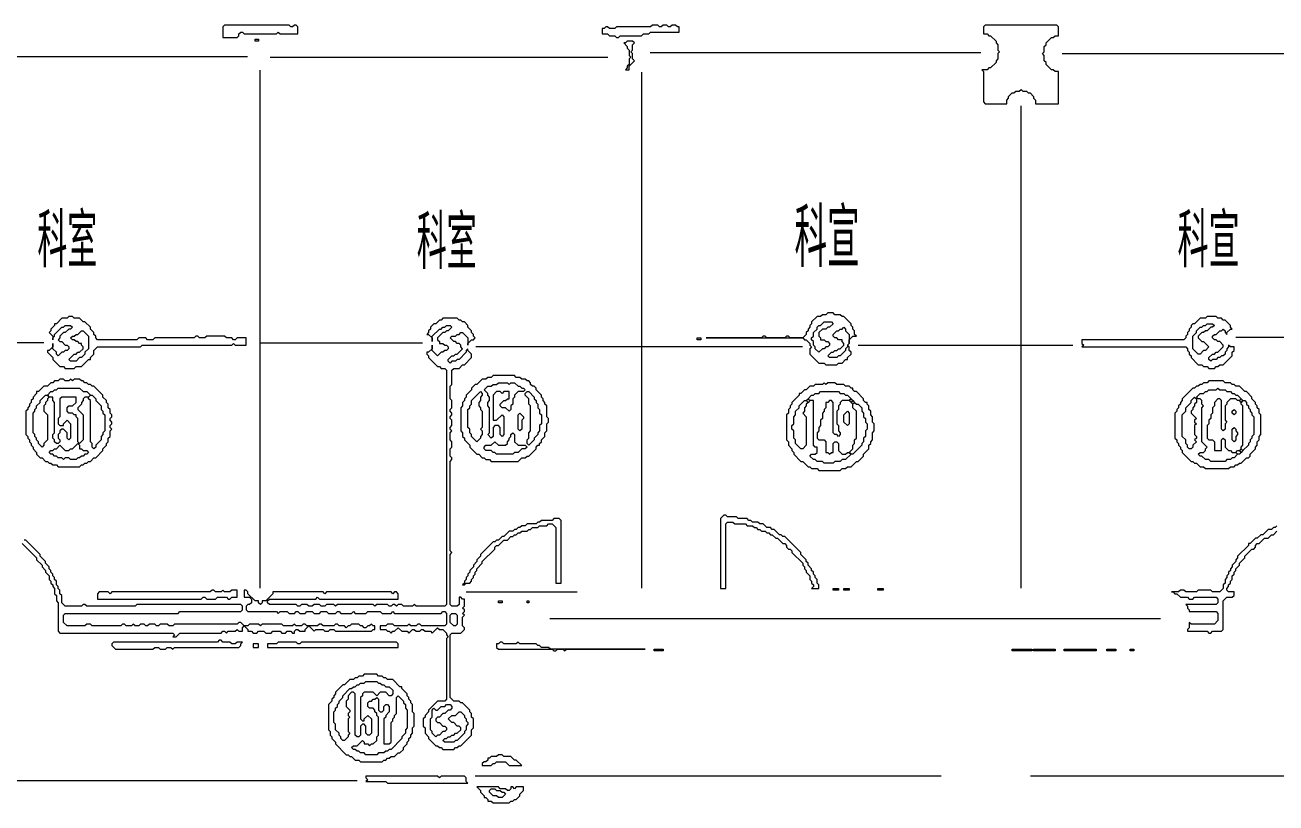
# Model space of a CAD drawing. Header units: millimetres. Extents: x 4 to 412, y 3 to 290.
# Drawn here: x 195.5 to 256.7, y 186.9 to 225 of the extents above; entities that cross this region are included whole.
import ezdxf

# ---------------------------------------------------------------- set-up
doc = ezdxf.new("R2010")
doc.units = ezdxf.units.MM
for name, color, linetype, lineweight in [('OCR_TEXT', 6, 'CONTINUOUS', 0), ('TRACE_CURVE', 6, 'CONTINUOUS', 0), ('TRACE_STRAIGHT', 5, 'CONTINUOUS', 0), ('TRACE_TEXT_SYMBOL', 6, 'CONTINUOUS', 0)]:
    doc.layers.add(name, color=color, linetype=linetype, lineweight=lineweight)
doc.styles.add('wqy-unicode', font='wqy-unicode')

msp = doc.modelspace()

# ---------------------------------------------------------------- linework, layer by layer
at = {"layer": 'TRACE_CURVE', "color": 6}
for points in [[(215.958, 210.616), (215.871, 210.529), (215.783, 210.529), (215.608, 210.354), (215.52, 210.354), (215.345, 210.178), (215.345, 210.091), (215.258, 210.003), (215.258, 209.916), (215.17, 209.828), (215.258, 209.828), (215.433, 209.653), (215.433, 209.478), (215.433, 209.74), (215.783, 210.091), (215.871, 210.091), (215.958, 210.178), (216.046, 210.178), (216.133, 210.266), (216.309, 210.266), (216.396, 210.178), (216.221, 210.003), (216.133, 210.003), (216.046, 209.916), (215.958, 209.916), (215.696, 209.653), (215.696, 209.565), (215.783, 209.478), (215.783, 209.39), (215.958, 209.39), (216.046, 209.303), (216.133, 209.303), (216.221, 209.215), (216.221, 209.127), (216.133, 209.04), (216.046, 209.04), (215.958, 208.952), (215.871, 208.952), (215.696, 208.777), (215.433, 209.04), (215.433, 209.303), (215.433, 209.127), (215.258, 208.952), (215.17, 208.952), (215.17, 208.865), (215.258, 208.777), (215.258, 208.69), (215.696, 208.252), (215.783, 208.252), (215.871, 208.164), (216.046, 208.164), (216.133, 208.077), (216.133, 196.604), (216.046, 196.517), (214.645, 196.517), (214.557, 196.604), (214.47, 196.517), (214.032, 196.517), (213.944, 196.604), (213.769, 196.604), (213.681, 196.517), (213.594, 196.604), (213.506, 196.604), (213.419, 196.517)], [(216.659, 209.828), (216.746, 209.828), (216.834, 209.916), (216.922, 209.916), (217.184, 209.653), (217.184, 209.303), (217.184, 209.39), (217.359, 209.565), (217.447, 209.565), (217.535, 209.653), (217.447, 209.74), (217.447, 209.828), (217.359, 209.916), (217.359, 210.003), (217.184, 210.178), (217.184, 210.266), (217.009, 210.441), (216.922, 210.441), (216.834, 210.529), (216.746, 210.529), (216.659, 210.616), (215.958, 210.616)], [(216.659, 196.517), (216.396, 196.517), (216.309, 196.604), (216.309, 199.056), (216.396, 199.144), (216.309, 199.232), (216.309, 203.61), (216.396, 203.698), (216.396, 203.785), (216.309, 203.873), (216.309, 204.223), (216.396, 204.311), (216.396, 204.574), (216.309, 204.661), (216.309, 205.011), (216.396, 205.099), (216.309, 205.187), (216.309, 205.274), (216.396, 205.362), (216.396, 205.624), (216.309, 205.712), (216.309, 205.8), (216.396, 205.887), (216.396, 205.975), (216.309, 206.062), (216.309, 206.15), (216.396, 206.238), (216.396, 206.588), (216.309, 206.675), (216.309, 207.288), (216.396, 207.376), (216.396, 208.077), (216.484, 208.164), (216.746, 208.164), (216.922, 208.339), (217.009, 208.339), (217.359, 208.69), (217.359, 208.865), (217.184, 209.04), (217.184, 209.127), (217.097, 209.04), (217.097, 208.952), (216.746, 208.602), (216.659, 208.602), (216.571, 208.514), (216.396, 208.514), (216.309, 208.427), (216.221, 208.514), (216.221, 208.602), (216.396, 208.777), (216.484, 208.777), (216.571, 208.865), (216.659, 208.865), (216.922, 209.127), (216.834, 209.215), (216.834, 209.303), (216.746, 209.39), (216.659, 209.39), (216.571, 209.478), (216.484, 209.478), (216.309, 209.653), (216.396, 209.74), (216.571, 209.74), (216.659, 209.828)], [(195.378, 199.582), (196.079, 198.881), (196.079, 198.794), (196.342, 198.531), (196.342, 198.443), (196.517, 198.268), (196.517, 198.181), (196.692, 198.006), (196.692, 197.83), (196.779, 197.743), (196.779, 197.655), (196.867, 197.568), (196.867, 197.48), (196.955, 197.393), (196.955, 197.13), (197.042, 197.042), (197.042, 196.779), (197.13, 196.692), (197.13, 195.291), (197.217, 195.203), (202.735, 195.203), (202.822, 195.116), (202.735, 195.028), (202.91, 195.028)], [(198.531, 196.517), (198.443, 196.604), (198.356, 196.604), (198.268, 196.517), (197.48, 196.517), (197.305, 196.692), (197.305, 197.042), (197.217, 197.13), (197.217, 197.305), (197.13, 197.393), (197.13, 197.48), (197.042, 197.568), (197.042, 197.743), (196.955, 197.83), (196.955, 197.918), (196.867, 198.006), (196.867, 198.093), (196.779, 198.181), (196.779, 198.268), (196.692, 198.356), (196.692, 198.443), (196.517, 198.619), (196.517, 198.706), (196.254, 198.969), (196.254, 199.056), (195.553, 199.757), (195.466, 199.757)], [(213.419, 196.517), (213.331, 196.517), (213.243, 196.604), (212.718, 196.604), (212.63, 196.517), (212.543, 196.604), (210.791, 196.604), (210.704, 196.517), (210.616, 196.604), (210.266, 196.604), (210.178, 196.517), (210.003, 196.517), (209.916, 196.604), (209.653, 196.604), (209.565, 196.517), (209.39, 196.517), (209.303, 196.604), (209.04, 196.604), (208.952, 196.517), (208.865, 196.517), (208.777, 196.604), (207.464, 196.604), (207.376, 196.692), (207.376, 196.779), (207.464, 196.867), (209.74, 196.867), (209.828, 196.955), (209.916, 196.867), (213.769, 196.867), (213.769, 197.13), (213.681, 197.217), (213.594, 197.217), (213.506, 197.13), (213.419, 197.217), (210.266, 197.217), (210.178, 197.13), (210.091, 197.217), (207.639, 197.217), (207.639, 197.13), (207.288, 196.779), (207.113, 196.779), (207.113, 196.692), (207.026, 196.604), (206.938, 196.692), (206.938, 196.779), (206.763, 196.779), (206.413, 197.13), (206.413, 197.217), (206.325, 197.305), (206.238, 197.305), (206.238, 196.955), (206.5, 196.955), (206.588, 196.867), (206.588, 196.692), (206.5, 196.604), (206.413, 196.604), (206.325, 196.517), (206.325, 196.342), (206.413, 196.254), (207.814, 196.254), (207.901, 196.166), (207.989, 196.254), (208.339, 196.254), (208.427, 196.166)], [(210.879, 195.553), (210.791, 195.641), (210.704, 195.641), (210.616, 195.553), (210.091, 195.553), (210.003, 195.641), (209.916, 195.641), (209.828, 195.553), (209.303, 195.553), (209.215, 195.641), (209.127, 195.641), (209.04, 195.553), (208.777, 195.553), (208.69, 195.641), (208.602, 195.553), (208.164, 195.553), (208.077, 195.641), (207.113, 195.641), (207.026, 195.553), (206.938, 195.641), (206.5, 195.641), (206.413, 195.553), (206.238, 195.553), (206.062, 195.729), (205.975, 195.729), (205.887, 195.641), (202.822, 195.641), (202.735, 195.553), (202.559, 195.553), (202.472, 195.641), (202.122, 195.641), (202.034, 195.553), (201.946, 195.553), (201.859, 195.641), (201.596, 195.641), (201.509, 195.553), (201.421, 195.553), (201.333, 195.641), (201.158, 195.641), (201.071, 195.553), (200.895, 195.553), (200.808, 195.641), (200.72, 195.553), (200.458, 195.553), (200.37, 195.641), (200.282, 195.641), (200.195, 195.553), (198.794, 195.553), (198.706, 195.641), (198.531, 195.641), (198.443, 195.553), (197.568, 195.553), (197.393, 195.729), (197.393, 196.079), (197.48, 196.166), (202.997, 196.166), (203.085, 196.254), (206.062, 196.254), (206.15, 196.342), (206.15, 196.517), (206.062, 196.604), (200.983, 196.604), (200.895, 196.517), (198.531, 196.517)], [(215.345, 195.291), (215.433, 195.203), (215.696, 195.466), (215.783, 195.378), (215.958, 195.378), (216.133, 195.203), (216.133, 195.116), (216.221, 195.028), (216.133, 194.94), (216.133, 191.963), (216.046, 191.875), (215.696, 191.875), (215.258, 191.437), (215.258, 191.35), (215.083, 191.175), (215.083, 191.087), (214.995, 191), (214.995, 190.649), (215.083, 190.562), (215.083, 190.299), (215.258, 190.124), (215.258, 190.036), (215.608, 189.686), (215.696, 189.686), (215.783, 189.598), (215.871, 189.598), (215.958, 189.511), (216.484, 189.511), (216.571, 189.598), (216.659, 189.598), (216.746, 189.686), (216.834, 189.686), (217.359, 190.211), (217.359, 190.474), (217.447, 190.562), (217.447, 191), (217.359, 191.087), (217.359, 191.262), (217.272, 191.35), (217.272, 191.437), (216.922, 191.788), (216.834, 191.788), (216.746, 191.875), (216.484, 191.875), (216.309, 192.05), (216.309, 195.116), (216.396, 195.203), (216.834, 195.203), (217.009, 195.378), (217.009, 195.466), (216.922, 195.553), (216.922, 195.991), (217.009, 196.079), (216.922, 196.166), (217.009, 196.254), (217.009, 196.342), (216.922, 196.429), (217.009, 196.517), (217.009, 196.867), (216.922, 196.867), (216.834, 196.955), (216.746, 196.955), (216.746, 196.604), (216.659, 196.517)], [(208.427, 196.166), (208.69, 196.166), (208.777, 196.254), (208.865, 196.254), (208.952, 196.166), (209.215, 196.166), (209.303, 196.254), (209.565, 196.254), (209.653, 196.166), (209.916, 196.166), (210.003, 196.254), (210.266, 196.254), (210.354, 196.166), (210.704, 196.166), (210.791, 196.254), (210.879, 196.254), (210.967, 196.166), (211.492, 196.166), (211.58, 196.254), (211.667, 196.166), (212.193, 196.166), (212.28, 196.254), (212.893, 196.254), (212.981, 196.166), (213.419, 196.166), (213.506, 196.254), (213.594, 196.166), (215.871, 196.166), (215.958, 196.254), (216.046, 196.254), (216.133, 196.166), (216.133, 195.641), (216.046, 195.553), (214.907, 195.553), (214.82, 195.641), (214.732, 195.641), (214.645, 195.553), (214.382, 195.553), (214.294, 195.641), (214.207, 195.553), (213.594, 195.553), (213.506, 195.641), (213.243, 195.641), (213.156, 195.553), (212.893, 195.553), (212.893, 195.378), (213.156, 195.378), (213.243, 195.291), (213.331, 195.291), (213.419, 195.203), (213.506, 195.291), (213.594, 195.291), (213.769, 195.466), (213.944, 195.291), (214.207, 195.291), (214.294, 195.203), (214.47, 195.378), (214.557, 195.378), (214.645, 195.291), (214.82, 195.291), (214.907, 195.378), (214.995, 195.378), (215.083, 195.291), (215.345, 195.291)], [(202.91, 195.028), (203.085, 195.203), (205.099, 195.203), (205.187, 195.291), (205.274, 195.291), (205.362, 195.203), (205.449, 195.291), (205.8, 195.291), (205.887, 195.378), (205.975, 195.291), (206.15, 195.291), (206.15, 195.466), (206.238, 195.553), (206.413, 195.378), (206.413, 195.291), (206.588, 195.291), (206.675, 195.203), (206.851, 195.203), (206.938, 195.291), (207.201, 195.291), (207.288, 195.203), (207.551, 195.203), (207.639, 195.291), (207.989, 195.291), (208.077, 195.203), (208.252, 195.203), (208.339, 195.291), (208.514, 195.291), (208.602, 195.203), (208.69, 195.203), (208.69, 195.291), (208.777, 195.378), (208.865, 195.378), (208.952, 195.291), (209.215, 195.291), (209.215, 195.378), (209.39, 195.553), (209.653, 195.291), (209.74, 195.378), (210.091, 195.378), (210.178, 195.291), (210.354, 195.291), (210.441, 195.378), (210.616, 195.378), (210.704, 195.291), (212.455, 195.291), (212.543, 195.378), (212.63, 195.378), (212.63, 195.553), (212.543, 195.553), (212.455, 195.641), (212.368, 195.553), (212.28, 195.553), (212.193, 195.466), (212.105, 195.466), (212.017, 195.553), (211.93, 195.553), (211.842, 195.641), (211.492, 195.641), (211.404, 195.553), (211.317, 195.553), (211.229, 195.466), (211.142, 195.553), (210.879, 195.553)]]:
    msp.add_lwpolyline(points, dxfattribs=at)
for points in [[(216.309, 196.079), (216.396, 196.166), (216.571, 196.166), (216.659, 196.079), (216.659, 195.641), (216.571, 195.553), (216.484, 195.553), (216.309, 195.729)], [(216.046, 191.613), (216.133, 191.7), (216.309, 191.7), (216.396, 191.613), (216.396, 191.525), (216.309, 191.437), (216.221, 191.437), (216.046, 191.262), (215.958, 191.262), (215.783, 191.087), (215.696, 191.087), (215.608, 191), (215.608, 190.912), (215.696, 190.824), (215.783, 190.824), (215.958, 190.649), (216.046, 190.649), (216.133, 190.562), (216.133, 190.474), (216.046, 190.387), (215.958, 190.387), (215.783, 190.211), (215.696, 190.211), (215.608, 190.124), (215.433, 190.299), (215.433, 190.387), (215.345, 190.474), (215.345, 191), (215.433, 191.087), (215.433, 191.437), (215.52, 191.525), (215.608, 191.437), (215.696, 191.437), (215.871, 191.613)], [(216.746, 191.35), (216.834, 191.35), (217.009, 191.175), (217.009, 191.087), (217.097, 191), (217.097, 190.912), (217.184, 190.824), (217.184, 190.737), (217.097, 190.649), (217.097, 190.474), (217.009, 190.387), (217.009, 190.299), (216.659, 189.949), (216.571, 189.949), (216.484, 189.861), (216.046, 189.861), (215.958, 189.949), (216.046, 190.036), (216.133, 190.036), (216.221, 190.124), (216.309, 190.124), (216.396, 190.211), (216.484, 190.211), (216.571, 190.299), (216.659, 190.299), (216.834, 190.474), (216.834, 190.562), (216.746, 190.649), (216.659, 190.649), (216.484, 190.824), (216.396, 190.824), (216.221, 191), (216.396, 191.175), (216.571, 191.175)]]:
    msp.add_lwpolyline(points, close=True, dxfattribs=at)
at = {"layer": 'TRACE_STRAIGHT', "color": 5}
for p, q in [((190.423, 223.435), (206.394, 223.435)), ((226.104, 223.625), (242.274, 223.625)), ((246.249, 223.577), (274.542, 223.577)), ((207.5, 223.4), (224.031, 223.4)), ((207.007, 222.773), (207.007, 197.398)), ((225.668, 222.674), (225.668, 197.396)), ((244.229, 221.014), (244.229, 197.396)), ((180.256, 209.439), (196.437, 209.439)), ((207.007, 209.41), (214.951, 209.41)), ((254.754, 209.692), (270.834, 209.669)), ((217.567, 209.24), (233.551, 209.24)), ((236.276, 209.303), (246.784, 209.303)), ((217.097, 197.217), (222.526, 197.217)), ((221.193, 195.917), (251.062, 195.917)), ((193.176, 187.982), (211.768, 187.982)), ((217.537, 188.218), (240.336, 188.218)), ((244.704, 188.207), (271.652, 188.207))]:
    msp.add_line(p, q, dxfattribs=at)
at = {"layer": 'TRACE_TEXT_SYMBOL', "color": 6}
for points in [[(205.274, 224.978), (205.187, 224.891), (205.187, 224.365), (205.887, 224.365), (205.975, 224.453), (205.975, 224.541), (206.062, 224.628), (206.15, 224.628), (206.238, 224.541), (207.814, 224.541), (207.901, 224.628), (207.989, 224.541), (208.865, 224.541), (208.865, 224.891), (208.777, 224.978), (208.69, 224.978), (208.602, 224.891), (208.514, 224.891), (208.427, 224.978)], [(226.204, 224.978), (226.117, 224.891), (224.453, 224.891), (224.365, 224.803), (224.103, 224.803), (224.015, 224.891), (223.928, 224.891), (223.84, 224.803), (223.752, 224.803), (223.752, 224.541), (224.015, 224.541), (224.103, 224.453), (224.365, 224.453), (224.453, 224.365), (224.541, 224.365), (224.628, 224.453), (225.679, 224.453), (225.767, 224.541), (226.029, 224.541), (226.117, 224.628), (227.518, 224.628), (227.518, 224.891), (227.431, 224.891), (227.343, 224.978), (227.168, 224.978), (227.08, 224.891), (226.993, 224.891), (226.905, 224.978), (226.73, 224.978), (226.642, 224.891), (226.555, 224.891), (226.467, 224.978)], [(242.493, 224.978), (242.406, 224.891), (242.406, 224.541), (242.581, 224.541), (242.668, 224.453), (242.756, 224.453), (243.019, 224.19), (243.019, 224.103), (243.106, 224.015), (243.106, 223.752), (243.194, 223.665), (243.106, 223.577), (243.106, 223.315), (243.019, 223.227), (243.019, 223.139), (242.756, 222.877), (242.668, 222.877), (242.581, 222.789), (242.318, 222.789), (242.406, 222.701), (242.406, 221.213), (242.493, 221.125), (243.544, 221.125), (243.544, 221.3), (243.632, 221.388), (243.632, 221.475), (243.807, 221.651), (243.894, 221.651), (243.982, 221.738), (244.157, 221.738), (244.245, 221.826), (244.332, 221.738), (244.507, 221.738), (244.595, 221.651), (244.683, 221.651), (244.858, 221.475), (244.858, 221.388), (244.945, 221.3), (244.945, 221.125), (246.084, 221.125), (246.084, 222.701), (245.909, 222.701), (245.821, 222.789), (245.734, 222.789), (245.471, 223.052), (245.471, 223.139), (245.383, 223.227), (245.383, 223.49), (245.296, 223.577), (245.383, 223.665), (245.383, 223.928), (245.471, 224.015), (245.471, 224.103), (245.734, 224.365), (245.821, 224.365), (245.909, 224.453), (246.084, 224.453), (246.084, 224.891), (245.996, 224.978)], [(206.763, 224.278), (206.938, 224.278), (206.938, 224.19), (206.763, 224.19)], [(224.978, 224.19), (224.891, 224.103), (224.803, 224.103), (224.978, 223.928), (224.978, 223.84), (225.066, 223.752), (225.066, 223.49), (225.154, 223.402), (225.066, 223.315), (225.066, 223.052), (224.978, 222.964), (224.978, 222.877), (224.891, 222.789), (225.066, 222.789), (225.066, 222.964), (225.329, 223.227), (225.241, 223.315), (225.241, 223.577), (225.154, 223.665), (225.241, 223.752), (225.241, 224.015), (225.329, 224.103), (225.241, 224.19)], [(234.787, 210.879), (234.699, 210.791), (234.524, 210.791), (234.436, 210.704), (234.261, 210.704), (233.999, 210.441), (233.999, 210.354), (233.911, 210.266), (233.911, 210.178), (233.823, 210.091), (233.823, 210.003), (233.736, 209.916), (233.736, 209.828), (233.561, 209.653), (232.948, 209.653), (232.86, 209.74), (232.773, 209.74), (232.685, 209.653), (231.809, 209.653), (231.722, 209.74), (231.634, 209.74), (231.546, 209.653), (228.832, 209.653), (233.561, 209.653), (233.648, 209.565), (233.736, 209.565), (233.911, 209.39), (233.911, 209.303), (233.999, 209.215), (233.911, 209.127), (233.911, 208.865), (234.349, 208.427), (234.612, 208.427), (234.699, 208.339), (235.225, 208.339), (235.312, 208.427), (235.487, 208.427), (235.662, 208.602), (235.75, 208.602), (235.75, 208.69), (235.925, 208.865), (235.925, 208.952), (235.838, 209.04), (235.838, 209.215), (235.75, 209.303), (235.838, 209.39), (235.838, 209.565), (236.013, 209.74), (236.188, 209.74), (236.1, 209.828), (236.1, 210.003), (236.013, 210.091), (236.013, 210.178), (235.925, 210.266), (235.925, 210.354), (235.575, 210.704), (235.487, 210.704), (235.4, 210.791), (235.137, 210.791), (235.049, 210.879)], [(198.268, 210.003), (198.356, 210.003), (198.619, 209.74), (198.619, 209.127), (198.443, 208.952), (198.443, 208.865), (198.268, 208.69), (198.181, 208.69), (198.006, 208.514), (197.743, 208.514), (197.655, 208.602), (197.918, 208.865), (198.006, 208.865), (198.093, 208.952), (198.181, 208.952), (198.356, 209.127), (198.356, 209.215), (198.268, 209.303), (198.268, 209.39), (198.181, 209.39), (198.093, 209.478), (198.006, 209.478), (197.918, 209.565), (197.83, 209.565), (197.743, 209.653), (197.83, 209.74), (197.918, 209.74), (198.006, 209.828), (198.093, 209.828)], [(234.612, 210.441), (234.962, 210.441), (235.049, 210.354), (234.874, 210.178), (234.787, 210.178), (234.699, 210.091), (234.524, 210.091), (234.349, 209.916), (234.349, 209.74), (234.436, 209.653), (234.436, 209.565), (234.612, 209.565), (234.699, 209.478), (234.787, 209.478), (234.874, 209.39), (234.874, 209.303), (234.787, 209.215), (234.699, 209.215), (234.612, 209.127), (234.524, 209.127), (234.349, 208.952), (234.174, 209.127), (234.174, 209.215), (234.086, 209.303), (234.086, 209.478), (233.999, 209.565), (233.999, 209.653), (234.086, 209.74), (234.086, 209.916), (234.261, 210.091), (234.261, 210.178), (234.349, 210.266), (234.436, 210.266)], [(235.487, 210.091), (235.575, 210.178), (235.662, 210.091), (235.662, 210.003), (235.838, 209.828), (235.838, 209.39), (235.75, 209.303), (235.75, 209.215), (235.662, 209.127), (235.662, 209.04), (235.4, 208.777), (235.312, 208.777), (235.225, 208.69), (234.874, 208.69), (234.787, 208.777), (234.962, 208.952), (235.049, 208.952), (235.137, 209.04), (235.225, 209.04), (235.312, 209.127), (235.4, 209.127), (235.575, 209.303), (235.575, 209.39), (235.487, 209.478), (235.487, 209.565), (235.312, 209.565), (235.225, 209.653), (235.137, 209.653), (235.049, 209.74), (235.049, 209.828), (235.225, 210.003), (235.312, 210.003), (235.4, 210.091)], [(253.265, 210.266), (253.353, 210.354), (253.615, 210.354), (253.703, 210.266), (253.615, 210.178), (253.528, 210.178), (253.353, 210.003), (253.265, 210.003), (253.177, 209.916), (253.09, 209.916), (252.915, 209.74), (252.915, 209.653), (253.09, 209.478), (253.177, 209.478), (253.44, 209.215), (253.265, 209.04), (253.177, 209.04), (253.002, 208.865), (252.915, 208.865), (252.652, 209.127), (252.652, 209.74), (252.827, 209.916), (252.827, 210.003), (253.002, 210.178), (253.09, 210.178), (253.177, 210.266)], [(228.394, 209.653), (228.569, 209.653), (228.569, 209.565), (228.394, 209.565)], [(217.797, 207.026), (217.885, 206.938), (217.885, 206.851), (217.797, 206.763), (217.797, 206.588), (217.71, 206.5), (217.71, 206.325), (217.797, 206.238), (217.797, 206.15), (217.885, 206.062), (217.885, 205.274), (217.797, 205.187), (217.885, 205.099), (217.885, 204.924), (217.797, 204.836), (217.797, 204.749), (217.622, 204.574), (217.359, 204.836), (217.359, 204.924), (217.272, 205.011), (217.272, 205.187), (217.184, 205.274), (217.184, 206.15), (217.272, 206.238), (217.272, 206.325), (217.359, 206.413), (217.359, 206.588)], [(218.585, 207.376), (218.673, 207.464), (219.111, 207.464), (219.199, 207.376), (219.286, 207.464), (219.461, 207.464), (219.636, 207.288), (219.724, 207.288), (219.812, 207.201), (219.899, 207.201), (219.987, 207.113), (219.899, 207.026), (219.636, 207.026), (219.461, 206.851), (219.461, 206.763), (219.374, 206.675), (219.374, 206.413), (219.286, 206.325), (219.286, 206.15), (219.199, 206.062), (219.023, 206.238), (218.848, 206.238), (218.761, 206.325), (218.761, 206.413), (218.936, 206.588), (219.023, 206.588), (219.111, 206.675), (219.199, 206.675), (219.199, 207.026), (218.936, 207.026), (218.848, 206.938), (218.761, 207.026), (218.585, 207.026), (218.41, 206.851), (218.41, 205.624), (218.585, 205.624), (218.848, 205.887), (218.936, 205.8), (218.936, 204.924), (218.848, 204.836), (218.761, 204.924), (218.761, 205.274), (218.673, 205.362), (218.498, 205.362), (218.41, 205.274), (218.41, 204.836), (218.323, 204.749), (218.148, 204.924), (218.235, 205.011), (218.235, 206.238), (218.148, 206.325), (218.148, 206.5), (218.235, 206.588), (218.235, 206.763), (218.148, 206.851), (218.148, 206.938), (217.972, 207.113), (218.148, 207.288), (218.323, 207.288), (218.41, 207.376)], [(219.987, 206.938), (220.074, 207.026), (220.162, 207.026), (220.425, 206.763), (220.425, 206.675), (220.512, 206.588), (220.512, 206.5), (220.6, 206.413), (220.6, 206.238), (220.687, 206.15), (220.687, 205.975), (220.775, 205.887), (220.775, 205.449), (220.687, 205.362), (220.687, 205.099), (220.6, 205.011), (220.6, 204.924), (220.425, 204.749), (220.425, 204.661), (220.162, 204.398), (220.074, 204.486), (220.074, 204.661), (220.162, 204.749), (220.162, 205.011), (220.249, 205.099), (220.249, 206.325), (220.162, 206.413), (220.162, 206.675), (219.987, 206.851)], [(196.517, 206.851), (196.604, 206.851), (196.692, 206.763), (196.604, 206.675), (196.604, 206.588), (196.517, 206.5), (196.517, 206.413), (196.429, 206.325), (196.429, 206.062), (196.604, 205.887), (196.604, 204.661), (196.429, 204.486), (196.429, 204.398), (196.342, 204.311), (196.166, 204.486), (196.166, 204.574), (196.079, 204.661), (196.079, 204.749), (195.991, 204.836), (195.991, 204.924), (195.904, 205.011), (195.904, 205.975), (195.991, 206.062), (195.991, 206.15), (196.079, 206.238), (196.079, 206.325), (196.254, 206.5), (196.254, 206.588)], [(198.619, 206.763), (198.706, 206.851), (198.794, 206.851), (198.969, 206.675), (198.969, 206.588), (199.232, 206.325), (199.232, 206.15), (199.319, 206.062), (199.319, 205.975), (199.407, 205.887), (199.407, 205.099), (199.319, 205.011), (199.319, 204.924), (199.232, 204.836), (199.232, 204.661), (198.969, 204.398), (198.969, 204.311), (198.881, 204.223), (198.794, 204.311), (198.794, 204.486), (198.706, 204.574), (198.706, 206.588), (198.619, 206.675)], [(233.648, 206.588), (233.736, 206.588), (233.823, 206.5), (233.736, 206.413), (233.736, 206.325), (233.648, 206.238), (233.648, 206.062), (233.561, 205.975), (233.736, 205.8), (233.736, 204.398), (233.561, 204.223), (233.473, 204.223), (233.21, 204.486), (233.21, 204.661), (233.123, 204.749), (233.123, 205.099), (233.035, 205.187), (233.035, 205.362), (233.123, 205.449), (233.123, 205.8), (233.21, 205.887), (233.21, 206.062), (233.386, 206.238), (233.386, 206.325)], [(233.736, 206.588), (233.823, 206.675), (233.911, 206.588), (233.823, 206.5)], [(235.838, 206.588), (235.925, 206.675), (236.013, 206.588), (235.925, 206.5)], [(236.013, 206.413), (236.1, 206.5), (236.188, 206.413), (236.276, 206.413), (236.451, 206.238), (236.451, 206.062), (236.538, 205.975), (236.538, 205.8), (236.626, 205.712), (236.626, 205.537), (236.713, 205.449), (236.713, 205.187), (236.626, 205.099), (236.626, 204.836), (236.538, 204.749), (236.538, 204.574), (236.451, 204.486), (236.451, 204.398), (236.013, 203.961), (235.925, 203.961), (235.838, 204.048), (236.013, 204.223), (236.013, 204.398), (236.1, 204.486), (236.1, 204.661), (236.188, 204.749), (236.188, 206.062), (236.013, 206.238)], [(235.925, 206.5), (236.013, 206.588), (236.1, 206.5), (236.013, 206.413)], [(252.739, 206.763), (252.827, 206.675), (252.827, 206.5), (252.739, 206.413), (252.739, 206.325), (252.652, 206.238), (252.652, 206.15), (252.564, 206.062), (252.564, 205.975), (252.827, 205.712), (252.739, 205.624), (252.739, 205.537), (252.827, 205.449), (252.739, 205.362), (252.739, 204.924), (252.827, 204.836), (252.827, 204.749), (252.739, 204.661), (252.827, 204.574), (252.652, 204.398), (252.652, 204.311), (252.564, 204.223), (252.477, 204.223), (252.389, 204.311), (252.389, 204.398), (252.302, 204.486), (252.302, 204.661), (252.126, 204.836), (252.126, 205.887), (252.302, 206.062), (252.302, 206.238), (252.564, 206.5), (252.564, 206.588)], [(254.929, 206.588), (255.016, 206.675), (255.104, 206.588), (255.016, 206.5)], [(255.016, 206.5), (255.104, 206.588), (255.192, 206.588), (255.279, 206.5), (255.279, 206.413), (255.367, 206.325), (255.367, 206.238), (255.454, 206.15), (255.454, 206.062), (255.542, 205.975), (255.542, 205.887), (255.629, 205.8), (255.629, 204.924), (255.542, 204.836), (255.542, 204.749), (255.454, 204.661), (255.454, 204.574), (255.367, 204.486), (255.367, 204.398), (255.104, 204.136), (255.016, 204.223), (255.016, 204.311), (255.104, 204.398), (255.104, 206.325), (255.016, 206.413)], [(219.636, 205.887), (219.724, 205.975), (219.899, 205.8), (219.899, 205.712), (219.812, 205.624), (219.812, 205.187), (219.724, 205.099), (219.636, 205.187)], [(235.75, 206.062), (235.838, 205.975), (235.838, 205.449), (235.75, 205.362), (235.575, 205.537), (235.575, 205.887)], [(254.579, 206.062), (254.666, 206.15), (254.754, 206.062), (254.754, 205.975), (254.666, 205.887), (254.579, 205.975)], [(254.579, 205.187), (254.666, 205.274), (254.754, 205.187), (254.754, 205.099), (254.841, 205.011), (254.841, 204.924), (254.754, 204.836), (254.754, 204.661), (254.666, 204.574), (254.579, 204.661)], [(198.093, 204.486), (198.181, 204.398), (198.181, 204.223), (198.268, 204.223), (198.356, 204.136), (198.531, 204.136), (198.619, 204.048), (198.531, 203.961), (198.443, 203.961), (198.356, 203.873), (198.268, 203.873), (198.181, 203.785), (198.093, 203.785), (198.006, 203.698), (197.743, 203.698), (197.655, 203.785), (197.48, 203.785), (197.393, 203.698), (197.305, 203.785), (197.13, 203.785), (197.042, 203.873), (196.955, 203.873), (196.867, 203.961), (196.779, 203.961), (196.692, 204.048), (196.779, 204.136), (196.867, 204.136), (196.955, 204.223), (197.042, 204.223), (197.217, 204.398), (197.48, 204.136), (197.655, 204.136), (197.743, 204.223), (197.83, 204.223)], [(219.286, 204.924), (219.374, 205.011), (219.461, 204.924), (219.461, 204.574), (219.636, 204.398), (219.987, 204.398), (220.074, 204.311), (219.987, 204.223), (219.812, 204.223), (219.636, 204.048), (219.461, 204.048), (219.374, 203.961), (218.585, 203.961), (218.498, 204.048), (218.41, 204.048), (218.323, 204.136), (218.06, 204.136), (217.972, 204.223), (217.972, 204.311), (218.06, 204.398), (218.323, 204.398), (218.498, 204.574), (218.673, 204.398), (219.023, 204.398), (219.111, 204.486), (219.111, 204.574), (219.199, 204.661), (219.199, 204.749), (219.286, 204.836)], [(254.754, 204.048), (254.841, 204.136), (254.929, 204.136), (255.016, 204.048), (254.929, 203.961), (254.841, 203.961)], [(254.929, 204.136), (255.016, 204.223), (255.104, 204.136), (255.016, 204.048)], [(204.661, 197.305), (204.574, 197.217), (199.757, 197.217), (199.669, 197.13), (199.582, 197.217), (199.144, 197.217), (199.056, 197.13), (199.056, 196.867), (204.136, 196.867), (204.223, 196.955), (204.311, 196.955), (204.398, 196.867), (204.836, 196.867), (204.924, 196.955), (205.362, 196.955), (205.449, 196.867), (205.537, 196.867), (205.624, 196.955), (205.887, 196.955), (205.887, 197.305), (205.624, 197.305), (205.537, 197.217), (205.274, 197.217), (205.187, 197.305), (205.099, 197.217), (204.836, 197.217), (204.749, 197.305)], [(235.049, 197.393), (235.312, 197.393), (235.312, 197.305), (235.049, 197.305)], [(235.575, 197.393), (235.838, 197.393), (235.838, 197.305), (235.575, 197.305)], [(237.239, 197.393), (237.502, 197.393), (237.502, 197.305), (237.239, 197.305)], [(218.673, 196.779), (218.848, 196.779), (218.848, 196.692), (218.673, 196.692)], [(220.074, 196.779), (220.162, 196.779), (220.162, 196.692), (220.074, 196.692)], [(205.011, 194.853), (204.924, 194.765), (199.845, 194.765), (199.757, 194.678), (199.757, 194.59), (199.932, 194.415), (201.771, 194.415), (201.859, 194.503), (202.034, 194.503), (202.122, 194.415), (202.384, 194.415), (202.472, 194.503), (202.647, 194.503), (202.735, 194.415), (202.822, 194.503), (205.975, 194.503), (206.062, 194.59), (206.062, 194.678), (206.15, 194.765), (205.887, 194.765), (205.8, 194.678), (205.624, 194.678), (205.537, 194.765), (205.187, 194.765), (205.099, 194.853)], [(206.675, 194.678), (206.675, 194.503), (206.938, 194.503), (206.938, 194.678)], [(207.901, 194.765), (207.814, 194.678), (207.376, 194.678), (207.376, 194.503), (213.769, 194.503), (213.769, 194.678), (213.681, 194.765), (209.04, 194.765), (208.952, 194.678), (208.865, 194.678), (208.777, 194.765)], [(218.761, 194.765), (218.673, 194.678), (218.585, 194.678), (218.585, 194.503), (218.673, 194.415), (221.3, 194.415), (221.388, 194.327), (221.475, 194.327), (221.563, 194.415), (221.826, 194.415), (221.913, 194.327), (222.001, 194.415), (225.854, 194.415), (221.213, 194.415), (221.125, 194.503), (220.775, 194.503), (220.687, 194.59), (220.6, 194.59), (220.512, 194.678), (219.724, 194.678), (219.636, 194.765), (219.549, 194.678), (218.936, 194.678), (218.848, 194.765)], [(226.292, 194.415), (226.73, 194.415), (226.73, 194.327), (226.292, 194.327)], [(243.807, 194.415), (244.77, 194.415), (244.77, 194.327), (243.807, 194.327)], [(244.858, 194.415), (245.909, 194.415), (245.909, 194.327), (244.858, 194.327)], [(246.347, 194.415), (247.923, 194.415), (247.923, 194.327), (246.347, 194.327)], [(248.448, 194.415), (248.886, 194.415), (248.886, 194.327), (248.448, 194.327)], [(249.587, 194.415), (249.762, 194.415), (249.762, 194.327), (249.587, 194.327)], [(218.673, 189.248), (218.585, 189.161), (218.323, 189.161), (218.235, 189.073), (218.148, 189.073), (218.148, 188.985), (218.06, 188.898), (217.972, 188.898), (217.885, 188.81), (217.885, 188.723), (218.323, 188.723), (218.41, 188.81), (218.498, 188.81), (218.585, 188.898), (219.023, 188.898), (219.199, 188.723), (219.812, 188.723), (219.549, 188.985), (219.461, 188.985), (219.286, 189.161), (218.936, 189.161), (218.848, 189.248)], [(212.193, 188.197), (212.193, 188.11), (212.28, 188.022), (212.193, 187.934), (213.156, 187.934), (213.243, 187.847), (217.184, 187.847), (217.097, 187.934), (217.097, 188.11), (217.009, 188.197), (215.871, 188.197), (215.783, 188.11), (215.696, 188.197)], [(217.622, 187.672), (217.797, 187.497), (217.797, 187.409), (217.972, 187.234), (217.972, 187.146), (218.06, 187.146), (218.148, 187.059), (218.148, 186.971), (218.323, 186.971), (218.41, 186.884), (219.199, 186.884), (219.286, 186.971), (219.374, 186.971), (219.461, 187.059), (219.549, 187.059), (219.724, 187.234), (219.724, 187.321), (219.899, 187.497), (219.899, 187.672), (219.549, 187.672), (219.461, 187.584), (219.374, 187.672), (219.286, 187.672), (219.286, 187.584), (219.199, 187.497), (219.111, 187.497), (219.023, 187.584), (218.761, 187.584), (218.673, 187.672)], [(218.235, 187.497), (218.323, 187.584), (218.498, 187.584), (218.585, 187.497), (218.761, 187.497), (218.848, 187.409), (218.936, 187.409), (219.023, 187.321), (218.848, 187.146), (218.673, 187.146), (218.585, 187.234), (218.41, 187.234), (218.235, 187.409)]]:
    msp.add_lwpolyline(points, close=True, dxfattribs=at)
for points in [[(197.655, 210.704), (197.568, 210.616), (197.305, 210.616), (197.042, 210.354), (196.955, 210.354), (196.955, 210.266), (196.779, 210.091), (196.779, 210.003), (196.692, 209.916), (196.867, 209.74), (196.867, 209.565), (196.867, 209.653), (196.955, 209.74), (196.955, 209.828), (197.305, 210.178), (197.393, 210.178), (197.48, 210.266), (197.743, 210.266), (197.83, 210.178), (197.743, 210.091), (197.655, 210.091), (197.48, 209.916), (197.393, 209.916), (197.217, 209.74), (197.217, 209.653), (197.13, 209.565), (197.217, 209.478), (197.305, 209.478), (197.48, 209.303), (197.568, 209.303), (197.655, 209.215), (197.655, 209.127), (197.568, 209.04), (197.48, 209.04), (197.393, 208.952), (197.305, 208.952), (197.13, 208.777), (197.042, 208.865), (197.042, 208.952), (196.867, 209.127), (196.867, 209.39), (196.867, 209.215), (196.692, 209.04), (196.604, 209.04), (196.604, 208.952), (196.867, 208.69), (196.867, 208.602), (197.217, 208.252), (197.393, 208.252), (197.48, 208.164), (197.918, 208.164), (198.006, 208.252), (198.268, 208.252), (198.619, 208.602), (198.706, 208.602), (198.706, 208.69), (198.881, 208.865), (198.881, 209.04), (199.056, 209.215), (201.158, 209.215), (201.246, 209.303), (205.624, 209.303), (205.712, 209.39), (205.8, 209.303)], [(205.8, 209.303), (206.325, 209.303), (206.325, 209.653), (205.887, 209.653), (205.8, 209.565), (205.712, 209.565), (205.624, 209.653), (205.362, 209.653), (205.274, 209.74), (204.398, 209.74), (204.311, 209.653), (204.048, 209.653), (203.961, 209.74), (203.873, 209.74), (203.785, 209.653), (201.859, 209.653), (201.771, 209.565), (201.509, 209.565), (201.421, 209.653), (201.071, 209.653), (200.983, 209.565), (199.056, 209.565), (198.969, 209.653), (198.969, 209.74), (198.881, 209.828), (198.881, 209.916), (198.706, 210.091), (198.706, 210.178), (198.443, 210.441), (198.356, 210.441), (198.181, 210.616), (197.918, 210.616), (197.83, 210.704), (197.655, 210.704)], [(253.353, 210.704), (253.265, 210.616), (253.002, 210.616), (252.739, 210.354), (252.652, 210.354), (252.564, 210.266), (252.564, 210.178), (252.477, 210.091), (252.477, 210.003), (252.389, 209.916), (252.389, 209.828), (252.302, 209.74), (252.302, 209.653), (252.214, 209.565), (247.222, 209.565), (247.222, 209.39), (247.31, 209.303), (247.222, 209.215), (252.302, 209.215), (252.389, 209.127), (252.389, 209.04), (252.477, 208.952), (252.477, 208.865), (252.564, 208.777), (252.564, 208.69), (252.915, 208.339), (253.09, 208.339), (253.177, 208.252), (253.353, 208.252), (253.44, 208.164), (253.703, 208.164), (253.79, 208.252), (253.878, 208.252), (253.966, 208.339), (254.141, 208.339), (254.579, 208.777), (254.579, 208.952), (254.666, 209.04), (254.666, 209.215), (254.491, 209.215), (254.403, 209.303), (254.403, 209.215), (254.316, 209.127), (254.316, 209.04), (254.228, 208.952), (254.228, 208.865), (254.141, 208.777), (254.053, 208.777), (253.966, 208.69), (253.878, 208.69), (253.79, 208.602), (253.615, 208.602), (253.528, 208.514), (253.44, 208.602), (253.44, 208.69), (253.615, 208.865), (253.703, 208.865), (253.79, 208.952), (253.878, 208.952), (254.141, 209.215), (254.141, 209.303), (253.966, 209.478), (253.878, 209.478), (253.79, 209.565)], [(253.79, 209.565), (253.703, 209.565), (253.615, 209.653), (253.615, 209.74), (253.703, 209.828), (253.79, 209.828), (253.966, 210.003), (254.053, 210.003), (254.141, 210.091), (254.228, 210.003), (254.228, 209.916), (254.316, 209.828), (254.316, 209.916), (254.491, 210.091), (254.579, 210.091), (254.491, 210.178), (254.491, 210.266), (254.228, 210.529), (254.141, 210.529), (254.053, 210.616), (253.878, 210.616), (253.79, 210.704), (253.353, 210.704)], [(197.217, 207.639), (197.13, 207.551), (196.955, 207.551), (196.867, 207.464), (196.779, 207.464), (196.604, 207.288), (196.429, 207.288), (196.166, 207.026), (196.079, 207.026), (196.079, 206.938), (195.904, 206.763), (195.904, 206.675), (195.816, 206.588), (195.816, 206.5), (195.729, 206.413), (195.729, 206.325), (195.641, 206.238), (195.641, 206.15), (195.553, 206.062), (195.553, 204.924), (195.641, 204.836), (195.641, 204.749), (195.729, 204.661), (195.729, 204.574), (195.816, 204.486), (195.816, 204.398), (195.904, 204.311), (195.904, 204.223), (196.079, 204.048), (196.079, 203.961), (196.254, 203.785), (196.342, 203.785), (196.517, 203.61), (196.604, 203.61), (196.692, 203.523), (196.779, 203.523), (196.867, 203.435), (197.042, 203.435), (197.13, 203.348), (198.181, 203.348), (198.268, 203.435), (198.356, 203.435), (198.443, 203.523), (198.531, 203.523), (198.619, 203.61), (198.706, 203.61), (198.881, 203.785), (198.969, 203.785), (199.319, 204.136), (199.319, 204.223), (199.494, 204.398), (199.494, 204.486), (199.582, 204.574), (199.582, 204.749), (199.669, 204.836), (199.669, 205.099), (199.757, 205.187), (199.669, 205.274), (199.669, 205.362), (199.757, 205.449), (199.757, 205.537), (199.669, 205.624), (199.669, 205.712), (199.757, 205.8)], [(199.757, 205.8), (199.757, 205.887), (199.669, 205.975), (199.669, 206.15), (199.582, 206.238), (199.582, 206.413), (199.494, 206.5), (199.494, 206.588), (199.319, 206.763), (199.319, 206.851), (198.881, 207.288), (198.794, 207.288), (198.706, 207.376), (198.619, 207.376), (198.531, 207.464), (198.443, 207.464), (198.356, 207.551), (198.268, 207.551), (198.181, 207.639), (197.918, 207.639), (197.83, 207.551), (197.743, 207.639), (197.655, 207.551), (197.48, 207.551), (197.393, 207.639), (197.217, 207.639)], [(218.41, 207.814), (218.323, 207.726), (218.148, 207.726), (218.06, 207.639), (217.885, 207.639), (217.622, 207.376), (217.535, 207.376), (217.359, 207.201), (217.359, 207.113), (217.097, 206.851), (217.097, 206.763), (217.009, 206.675), (217.009, 206.588), (216.922, 206.5), (216.922, 206.325), (216.834, 206.238), (216.834, 205.099), (216.922, 205.011), (216.922, 204.836), (217.009, 204.749), (217.009, 204.661), (217.272, 204.398), (217.272, 204.311), (217.622, 203.961), (217.71, 203.961), (217.885, 203.785), (217.972, 203.785), (218.06, 203.698), (218.235, 203.698), (218.323, 203.61), (219.636, 203.61), (219.812, 203.785), (219.987, 203.785), (220.074, 203.873), (220.162, 203.873), (220.512, 204.223), (220.512, 204.311), (220.6, 204.398), (220.687, 204.398), (220.687, 204.486), (220.775, 204.574), (220.775, 204.661), (220.95, 204.836), (220.95, 205.011), (221.038, 205.099), (221.038, 205.449), (221.125, 205.537), (221.125, 205.712), (221.038, 205.8), (221.038, 206.325), (220.95, 206.413), (220.95, 206.5), (220.862, 206.588), (220.862, 206.675), (220.775, 206.763), (220.775, 206.851), (220.512, 207.113), (220.512, 207.201), (220.425, 207.288), (220.337, 207.288), (220.249, 207.376), (220.249, 207.464), (220.162, 207.551), (220.074, 207.551)], [(220.074, 207.551), (219.987, 207.639), (219.812, 207.639), (219.724, 207.726), (219.549, 207.726), (219.461, 207.814), (218.41, 207.814)], [(253.44, 207.551), (253.353, 207.464), (253.177, 207.464), (253.09, 207.376), (253.002, 207.376), (252.915, 207.288), (252.827, 207.288), (252.739, 207.201), (252.652, 207.201), (252.126, 206.675), (252.126, 206.588), (252.039, 206.5), (252.039, 206.413), (251.951, 206.325), (251.951, 206.238), (251.864, 206.15), (251.864, 206.062), (251.776, 205.975), (251.776, 204.749), (251.864, 204.661), (251.864, 204.574), (251.951, 204.486), (251.951, 204.398), (252.039, 204.311), (252.039, 204.223), (252.126, 204.136), (252.126, 204.048), (252.564, 203.61), (252.652, 203.61), (252.739, 203.523), (252.827, 203.523), (253.002, 203.348), (253.177, 203.348), (253.265, 203.26), (254.403, 203.26), (254.491, 203.348), (254.666, 203.348), (254.754, 203.435), (254.841, 203.435), (254.929, 203.523), (255.016, 203.523), (255.279, 203.785), (255.367, 203.785), (255.454, 203.873), (255.454, 203.961), (255.717, 204.223), (255.717, 204.311), (255.805, 204.398), (255.805, 204.574), (255.892, 204.661), (255.892, 204.836), (255.98, 204.924), (255.98, 205.887), (255.892, 205.975), (255.892, 206.15), (255.805, 206.238), (255.805, 206.325), (255.717, 206.413), (255.717, 206.5), (255.542, 206.675), (255.542, 206.763), (255.279, 207.026), (255.192, 207.026), (254.929, 207.288)], [(254.929, 207.288), (254.754, 207.288), (254.666, 207.376), (254.579, 207.376), (254.491, 207.464), (254.228, 207.464), (254.141, 207.551), (253.44, 207.551)], [(197.042, 207.113), (197.13, 207.201), (198.181, 207.201), (198.356, 207.026), (198.531, 207.026), (198.706, 206.851), (198.619, 206.763), (198.443, 206.763), (198.356, 206.675), (198.356, 206.588), (198.268, 206.5), (198.268, 206.413), (198.093, 206.238), (198.093, 206.15), (198.356, 205.887), (198.356, 204.661), (198.181, 204.486), (198.093, 204.574), (198.093, 205.712), (198.006, 205.8), (198.006, 205.887), (197.918, 205.887), (197.83, 205.975), (197.655, 205.975), (197.568, 206.062), (197.568, 206.238), (197.655, 206.325), (197.83, 206.325), (198.006, 206.5), (198.006, 206.763), (197.305, 206.763), (197.217, 206.675), (197.217, 205.8), (197.13, 205.712), (197.13, 205.449), (197.217, 205.362), (197.393, 205.362), (197.393, 205.449), (197.568, 205.624), (197.743, 205.449), (197.743, 204.749), (197.655, 204.661), (197.568, 204.749), (197.568, 205.011), (197.393, 205.187), (197.305, 205.187), (197.217, 205.099), (197.217, 205.011), (197.13, 204.924), (197.13, 204.749), (197.217, 204.661), (197.217, 204.574), (197.13, 204.486), (197.042, 204.486), (196.955, 204.574), (196.955, 204.661), (196.867, 204.749), (196.867, 204.924), (196.955, 205.011), (196.955, 206.5), (196.867, 206.588), (196.867, 206.763), (196.692, 206.763), (196.604, 206.851)], [(196.604, 206.851), (196.779, 207.026), (196.867, 207.026), (196.955, 207.113), (197.042, 207.113)], [(234.612, 207.464), (234.524, 207.376), (234.174, 207.376), (234.086, 207.288), (233.911, 207.288), (233.736, 207.113), (233.648, 207.113), (233.473, 206.938), (233.386, 206.938), (233.386, 206.851), (233.035, 206.5), (233.035, 206.413), (232.948, 206.325), (232.948, 206.238), (232.86, 206.15), (232.86, 205.975), (232.773, 205.887), (232.773, 204.661), (232.86, 204.574), (232.86, 204.398), (233.035, 204.223), (233.035, 204.136), (233.123, 204.048), (233.123, 203.961), (233.473, 203.61), (233.561, 203.61), (233.823, 203.348), (233.911, 203.348), (233.999, 203.26), (234.261, 203.26), (234.349, 203.172), (235.4, 203.172), (235.487, 203.26), (235.662, 203.26), (235.75, 203.348), (235.925, 203.348), (236.188, 203.61), (236.276, 203.61), (236.538, 203.873), (236.538, 203.961), (236.801, 204.223), (236.801, 204.398), (236.889, 204.486), (236.889, 204.574), (236.976, 204.661), (236.976, 205.011), (237.064, 205.099), (237.064, 205.449), (236.976, 205.537), (236.976, 205.8), (236.889, 205.887), (236.889, 206.062), (236.801, 206.15), (236.801, 206.325), (236.713, 206.413), (236.713, 206.5), (236.626, 206.5), (236.538, 206.588), (236.538, 206.675), (236.188, 207.026), (236.1, 207.026), (236.013, 207.113), (236.013, 207.201), (235.925, 207.201)], [(234.612, 203.523), (234.524, 203.61), (234.261, 203.61), (234.174, 203.698), (234.086, 203.698), (233.911, 203.873), (233.999, 203.961), (234.174, 203.961), (234.261, 204.048), (234.261, 204.311), (234.174, 204.311), (234.086, 204.398), (234.086, 206.588), (233.911, 206.588), (233.823, 206.675), (233.999, 206.851), (234.086, 206.851), (234.174, 206.938), (234.349, 206.938)], [(234.349, 206.938), (234.436, 207.026), (235.312, 207.026), (235.4, 206.938), (235.575, 206.938), (235.662, 206.851), (235.75, 206.851), (235.925, 206.675), (235.838, 206.588), (235.487, 206.588), (235.4, 206.5), (235.4, 206.413), (235.312, 206.325), (235.312, 206.15), (235.225, 206.062), (235.225, 205.449), (235.312, 205.362), (235.312, 205.099), (235.4, 205.011), (235.4, 204.924), (235.312, 204.836), (235.225, 204.924), (235.137, 204.924), (235.049, 205.011), (235.049, 206.5), (234.962, 206.588), (234.874, 206.588), (234.787, 206.5), (234.699, 206.5), (234.699, 206.238), (234.612, 206.15), (234.612, 206.062), (234.524, 205.975), (234.524, 205.712), (234.436, 205.624), (234.436, 205.362), (234.349, 205.274), (234.349, 205.099), (234.261, 205.011), (234.261, 204.749), (234.349, 204.661), (234.612, 204.661), (234.699, 204.574), (234.699, 204.048), (234.787, 204.048), (234.874, 203.961), (234.962, 204.048), (235.049, 204.048), (235.049, 204.486), (235.137, 204.574), (235.225, 204.574), (235.312, 204.486), (235.312, 204.136), (235.487, 203.961), (235.662, 203.961), (235.75, 204.048), (235.838, 204.048), (235.925, 203.961), (235.662, 203.698), (235.487, 203.698), (235.4, 203.61), (235.137, 203.61), (235.049, 203.523), (234.612, 203.523)], [(235.925, 207.201), (235.838, 207.288), (235.662, 207.288), (235.575, 207.376), (235.225, 207.376), (235.137, 207.464), (234.787, 207.464), (234.699, 207.376), (234.612, 207.464)], [(253.177, 204.048), (253.265, 204.136), (253.265, 204.223), (253.353, 204.311), (253.09, 204.574), (253.09, 206.238), (253.177, 206.325), (253.09, 206.413), (253.09, 206.588), (253.002, 206.675), (252.915, 206.675), (252.827, 206.763), (253.002, 206.938), (253.177, 206.938), (253.265, 207.026), (253.353, 207.026), (253.44, 207.113), (253.79, 207.113)], [(253.79, 207.113), (253.878, 207.201), (253.966, 207.113), (254.228, 207.113), (254.316, 207.026), (254.491, 207.026), (254.579, 206.938), (254.666, 206.938), (254.754, 206.851), (254.841, 206.851), (255.016, 206.675), (254.929, 206.588), (254.841, 206.588), (254.754, 206.675), (254.491, 206.675), (254.316, 206.5), (254.316, 206.413), (254.228, 206.325), (254.228, 205.624), (254.316, 205.537), (254.228, 205.449), (254.228, 205.187), (254.141, 205.099), (254.053, 205.187), (254.053, 206.588), (253.966, 206.675), (253.878, 206.675), (253.703, 206.5), (253.703, 206.325), (253.615, 206.238), (253.615, 205.975), (253.528, 205.887), (253.528, 205.712), (253.44, 205.624), (253.44, 205.449), (253.353, 205.362), (253.353, 204.749), (253.44, 204.661), (253.615, 204.661), (253.703, 204.574), (253.703, 204.136), (254.053, 204.136), (254.053, 204.661), (254.141, 204.749), (254.228, 204.661), (254.228, 204.311), (254.403, 204.136), (254.491, 204.136), (254.579, 204.048), (254.754, 204.048), (254.841, 203.961), (254.666, 203.785), (254.579, 203.785), (254.491, 203.698), (254.316, 203.698), (254.228, 203.61), (253.528, 203.61), (253.44, 203.698), (253.265, 203.698), (253.09, 203.873), (253.002, 203.873), (252.915, 203.961), (253.002, 204.048), (253.177, 204.048)], [(221.388, 200.808), (221.3, 200.72), (220.775, 200.72), (220.687, 200.633), (220.6, 200.633), (220.512, 200.545), (220.074, 200.545), (219.987, 200.458), (219.812, 200.458), (219.724, 200.37), (219.636, 200.37), (219.549, 200.282), (219.461, 200.282), (219.374, 200.195), (219.199, 200.195), (218.936, 199.932), (218.848, 199.932), (218.673, 199.757), (218.585, 199.757), (218.498, 199.669), (218.41, 199.669), (217.797, 199.056), (217.797, 198.969), (217.622, 198.794), (217.622, 198.706), (217.447, 198.531), (217.447, 198.443), (217.272, 198.268), (217.272, 198.181), (217.184, 198.093), (217.184, 198.006), (217.097, 197.918), (217.097, 197.83), (217.009, 197.743), (217.009, 197.655), (216.922, 197.568), (217.009, 197.568), (217.097, 197.655), (217.272, 197.655), (217.359, 197.743), (217.359, 197.83), (217.447, 197.918), (217.447, 198.006), (217.535, 198.093), (217.535, 198.181), (217.622, 198.268), (217.622, 198.356), (217.885, 198.619), (217.885, 198.706), (218.498, 199.319), (218.498, 199.407), (218.585, 199.494), (218.673, 199.494), (218.936, 199.757), (219.111, 199.757), (219.286, 199.932), (219.374, 199.932), (219.461, 200.02), (219.549, 200.02), (219.636, 200.107), (219.724, 200.107), (219.812, 200.195), (220.074, 200.195), (220.162, 200.282)], [(220.162, 200.282), (220.249, 200.282), (220.337, 200.37), (220.6, 200.37), (220.687, 200.458), (221.038, 200.458), (221.125, 200.545), (221.3, 200.545), (221.475, 200.37), (221.475, 197.655), (221.738, 197.655), (221.738, 200.72), (221.651, 200.808), (221.388, 200.808)], [(229.707, 200.983), (229.532, 200.808), (229.532, 197.393), (229.795, 197.393), (229.795, 200.545), (229.883, 200.633), (230.145, 200.633), (230.233, 200.545), (230.758, 200.545), (230.846, 200.458), (231.109, 200.458), (231.196, 200.37), (231.284, 200.37), (231.371, 200.282), (231.459, 200.282), (231.546, 200.195), (231.722, 200.195), (231.809, 200.107), (231.897, 200.107), (231.984, 200.02), (232.072, 200.02), (232.247, 199.845), (232.335, 199.845), (232.597, 199.582), (232.685, 199.582), (232.773, 199.494), (232.773, 199.407), (232.86, 199.319), (232.948, 199.319), (233.035, 199.232), (233.035, 199.144), (233.561, 198.619), (233.561, 198.531), (233.648, 198.443), (233.648, 198.356), (233.736, 198.268), (233.736, 198.181), (233.911, 198.006), (233.911, 197.83), (233.999, 197.743), (233.999, 197.655), (234.086, 197.568), (234.086, 197.48), (233.999, 197.393), (234.349, 197.393), (234.349, 197.568), (234.261, 197.655), (234.261, 197.83), (234.174, 197.918), (234.174, 198.006), (234.086, 198.093), (234.086, 198.181), (233.999, 198.268), (233.999, 198.356), (233.823, 198.531), (233.823, 198.619), (233.736, 198.706), (233.736, 198.794), (233.473, 199.056), (233.473, 199.144), (232.685, 199.932), (232.597, 199.932), (232.51, 200.02), (232.422, 200.02)], [(232.422, 200.02), (232.16, 200.282), (232.072, 200.282), (231.984, 200.37), (231.809, 200.37), (231.634, 200.545), (231.459, 200.545), (231.371, 200.633), (231.109, 200.633), (231.021, 200.72), (230.933, 200.72), (230.846, 200.808), (230.408, 200.808), (230.32, 200.895), (229.883, 200.895), (229.795, 200.983), (229.707, 200.983)], [(256.768, 200.458), (256.68, 200.37), (256.593, 200.37), (256.505, 200.282), (256.33, 200.282), (256.067, 200.02), (255.98, 200.02), (255.805, 199.845), (255.717, 199.845), (255.454, 199.582), (255.367, 199.582), (255.367, 199.494), (254.841, 198.969), (254.841, 198.881), (254.754, 198.794), (254.754, 198.706), (254.579, 198.531), (254.579, 198.443), (254.491, 198.356), (254.491, 198.268), (254.403, 198.181), (254.403, 198.093), (254.316, 198.006), (254.316, 197.918), (254.228, 197.83), (254.228, 197.655), (254.141, 197.568), (254.141, 197.393), (253.966, 197.217), (253.615, 197.217), (253.528, 197.305), (252.915, 197.305), (252.827, 197.217), (252.302, 197.217), (252.214, 197.305), (252.039, 197.305), (251.951, 197.217), (251.601, 197.217), (251.689, 197.217), (251.776, 197.13), (251.864, 197.13), (252.039, 196.955), (252.389, 196.955), (252.477, 196.867), (252.652, 196.867), (252.739, 196.955), (253.79, 196.955), (253.878, 196.867), (253.878, 196.692), (253.79, 196.604), (252.302, 196.604), (252.389, 196.517), (252.389, 196.429), (252.477, 196.342)], [(252.477, 196.342), (252.477, 196.254), (253.79, 196.254), (253.878, 196.166), (253.878, 195.816), (253.703, 195.641), (252.564, 195.641), (252.477, 195.729), (252.477, 195.466), (252.389, 195.378), (252.389, 195.291), (253.353, 195.291), (253.44, 195.203), (253.528, 195.203), (253.615, 195.291), (254.053, 195.291), (254.141, 195.378), (254.141, 196.779), (254.316, 196.955), (254.579, 196.955), (254.666, 197.042), (254.666, 197.217), (254.403, 197.217), (254.316, 197.305), (254.316, 197.393), (254.403, 197.48), (254.403, 197.568), (254.491, 197.655), (254.491, 197.743), (254.579, 197.83), (254.579, 198.006), (254.666, 198.093), (254.666, 198.181), (254.754, 198.268), (254.754, 198.356), (254.929, 198.531), (254.929, 198.619), (255.192, 198.881), (255.192, 198.969), (255.542, 199.319), (255.629, 199.319), (255.717, 199.407), (255.717, 199.494), (255.805, 199.582), (255.892, 199.582), (256.155, 199.845), (256.33, 199.845), (256.505, 200.02), (256.593, 200.02), (256.768, 200.195)], [(212.105, 193.189), (212.017, 193.101), (211.842, 193.101), (211.755, 193.014), (211.667, 193.014), (211.58, 192.926), (211.404, 192.926), (211.142, 192.664), (211.054, 192.664), (210.704, 192.313), (210.704, 192.226), (210.616, 192.138), (210.616, 192.05), (210.529, 191.963), (210.529, 191.875), (210.354, 191.7), (210.354, 190.474), (210.441, 190.387), (210.441, 190.211), (210.529, 190.124), (210.529, 190.036), (210.704, 189.861), (210.704, 189.774), (211.229, 189.248), (211.317, 189.248), (211.404, 189.161), (211.492, 189.161), (211.667, 188.985), (211.842, 188.985), (211.93, 188.898), (212.981, 188.898), (213.068, 188.985), (213.156, 188.985), (213.243, 189.073), (213.331, 189.073), (213.419, 189.161), (213.594, 189.161), (213.769, 189.336), (213.856, 189.336), (214.032, 189.511), (214.032, 189.598), (214.207, 189.774), (214.207, 189.861), (214.294, 189.949), (214.294, 190.036), (214.382, 190.124), (214.382, 190.211), (214.47, 190.299), (214.47, 190.562), (214.557, 190.649), (214.557, 191.262), (214.47, 191.35), (214.47, 191.7), (214.382, 191.788), (214.382, 191.875), (214.294, 191.963), (214.294, 192.05), (214.207, 192.138), (214.207, 192.226), (213.944, 192.488), (213.944, 192.576), (213.856, 192.576), (213.506, 192.926), (213.243, 192.926)], [(212.105, 192.751), (212.193, 192.839), (212.718, 192.839), (212.806, 192.751), (212.893, 192.751), (212.981, 192.664), (213.068, 192.664), (213.156, 192.576), (213.331, 192.576), (213.506, 192.401), (213.506, 192.226), (213.419, 192.138), (213.331, 192.138), (213.156, 192.313), (212.893, 192.313), (212.718, 192.138), (212.543, 192.313), (212.105, 192.313), (212.017, 192.226), (212.017, 192.138), (211.93, 192.05), (211.93, 191), (212.017, 190.912), (212.105, 190.912), (212.105, 191), (212.28, 191.175), (212.455, 191), (212.455, 190.299), (212.368, 190.211), (212.28, 190.211), (212.193, 190.299), (212.193, 190.649), (212.105, 190.737), (212.017, 190.737), (211.93, 190.649), (211.93, 190.211), (211.842, 190.124), (211.755, 190.124), (211.667, 190.211), (211.667, 192.226), (211.58, 192.313), (211.492, 192.313), (211.317, 192.138), (211.317, 191.963), (211.229, 191.875), (211.229, 191.613), (211.404, 191.437), (211.404, 191.35), (211.317, 191.262), (211.317, 191.175), (211.404, 191.087), (211.317, 191), (211.317, 190.387), (211.404, 190.299), (211.317, 190.211), (211.317, 190.124), (211.142, 189.949), (211.054, 189.949), (210.967, 190.036), (210.967, 190.124), (210.879, 190.211), (210.879, 190.299), (210.704, 190.474), (210.704, 190.737)], [(213.243, 192.926), (213.156, 193.014), (213.068, 193.014), (212.981, 193.101), (212.806, 193.101), (212.718, 193.189), (212.105, 193.189)], [(210.704, 190.737), (210.616, 190.824), (210.616, 191.35), (210.704, 191.437), (210.704, 191.525), (210.791, 191.613), (210.791, 191.7), (210.879, 191.788), (210.879, 191.875), (211.054, 192.05), (211.054, 192.138), (211.404, 192.488), (211.492, 192.488), (211.58, 192.576), (211.667, 192.576), (211.755, 192.664), (211.842, 192.664), (211.93, 192.751), (212.105, 192.751)], [(213.681, 192.05), (213.769, 192.138), (214.032, 191.875), (214.032, 191.788), (214.119, 191.7), (214.119, 191.525), (214.207, 191.437), (214.207, 190.562), (214.119, 190.474), (214.119, 190.299), (213.944, 190.124), (213.944, 190.036), (213.419, 189.511), (213.331, 189.511), (213.243, 189.423), (213.156, 189.423), (213.068, 189.336), (212.806, 189.336), (212.718, 189.248), (212.193, 189.248), (212.105, 189.336), (211.93, 189.336), (211.842, 189.423), (211.755, 189.423), (211.667, 189.511), (211.58, 189.511), (211.492, 189.598), (211.58, 189.686), (211.755, 189.686), (212.017, 189.949), (212.105, 189.861), (212.105, 189.774), (212.28, 189.774), (212.368, 189.686), (212.455, 189.774), (212.543, 189.774), (212.718, 189.949), (212.718, 190.124), (212.806, 190.211), (212.806, 191.087), (212.718, 191.175), (212.718, 191.262), (212.63, 191.35), (212.63, 191.437), (212.543, 191.525), (212.368, 191.525), (212.28, 191.613), (212.28, 191.788), (212.368, 191.875), (212.455, 191.875), (212.543, 191.963), (212.63, 191.963), (212.718, 192.05), (212.806, 191.963), (212.806, 191.437), (212.893, 191.35), (212.981, 191.35), (213.068, 191.437), (213.068, 191.613), (213.156, 191.7), (213.243, 191.7), (213.331, 191.613), (213.331, 191.35), (213.156, 191.175)], [(213.156, 191.175), (213.156, 191.087), (213.068, 191), (213.068, 189.774), (213.331, 189.774), (213.419, 189.861), (213.419, 190.824), (213.506, 190.912), (213.506, 191), (213.594, 191.087), (213.594, 191.175), (213.681, 191.262), (213.681, 192.05)]]:
    msp.add_lwpolyline(points, dxfattribs=at)

# ---------------------------------------------------------------- texts
at = {"layer": 'OCR_TEXT', "color": 6, "style": 'wqy-unicode'}
for s, height, width, p in [('科宣', 2.5274, 0.462561, (233.16, 213.401)), ('科室', 2.3225, 0.461916, (196.114, 213.36)), ('科室', 2.3225, 0.461916, (214.68, 213.272)), ('科宣', 2.3225, 0.479963, (251.9, 213.36))]:
    msp.add_text(s, height=height, dxfattribs=dict(at, width=width)).set_placement(p)

doc.saveas('drawing.dxf')
